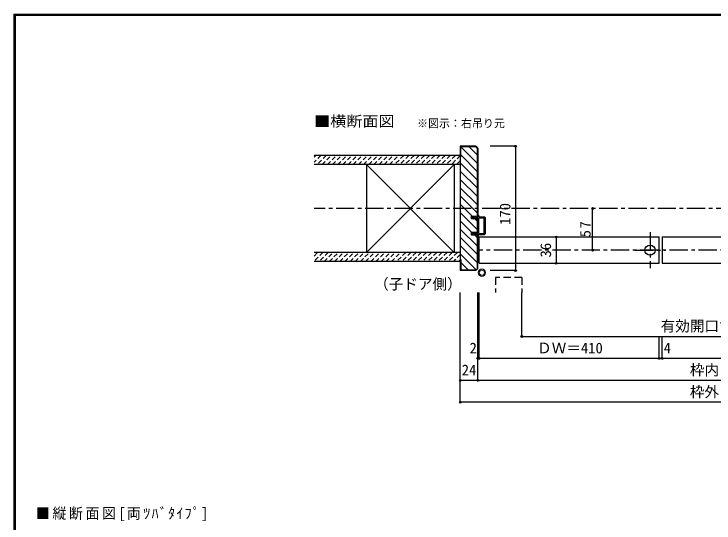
# Model space of a CAD drawing. Units: millimetres at full size, sheet at 1:5; details may follow other scales. Extents: x -973 to 977, y -718 to 696.
# Drawn here: x -973 to -16, y 0 to 696 of the extents above; entities that cross this region are included whole.
import ezdxf
from ezdxf.enums import TextEntityAlignment as Align

# ---------------------------------------------------------------- set-up
doc = ezdxf.new("R2010")
doc.units = ezdxf.units.MM
doc.header["$LTSCALE"] = 5
doc.header["$PDMODE"] = 32
doc.header["$PDSIZE"] = 2.5
for name, pattern in [('CHAIN1', [8, 5, -1, 1, -1]), ('DASHED1', [1.8, 1.2, -0.6]), ('DASHED2', [3, 2, -1])]:
    doc.linetypes.add(name, pattern=pattern)
for name, color, linetype in [('0-0_補助線', 7, 'Continuous'), ('0-1_通り芯', 4, 'CHAIN1'), ('0-2_柱', 3, 'Continuous'), ('0-3_仕上', 7, 'Continuous'), ('0-4_枠', 3, 'Continuous'), ('0-6_扉', 6, 'Continuous'), ('0-A_文字', 7, 'Continuous'), ('0-B_寸法', 4, 'Continuous'), ('0-C_ﾊｯﾁ', 4, 'DASHED1'), ('F-1_通り芯', 6, 'Continuous')]:
    doc.layers.add(name, color=color, linetype=linetype)
doc.layers.add('0-7_金物', color=7, linetype='Continuous', lineweight=18)
doc.styles.add('ＭＳ ゴシック', font='')
doc.styles.get('ＭＳ ゴシック').set_extended_font_data('MS Gothic')

# ---------------------------------------------------------------- blocks, each defined once
blk = doc.blocks.new('01')
at = {"layer": '0-0_補助線'}
for p, q in [((-14.5, 0.346), (-14.5, -0.449)), ((-14.3, 0.346), (-14.3, -0.449)), ((-12.045, -0.049), (-14.178, 0.444)), ((-12, 0.146), (-14.133, 0.639)), ((-11.475, 5.146), (-12.298, 4.504)), ((-12.175, 4.146), (-11.475, 4.146)), ((-12.045, -0.049), (-11.993, 0.145)), ((-11.475, 0.146), (-12, 0.146)), ((-11.475, 7.146), (-11.475, 5.146)), ((-11.475, 4.146), (-11.475, 0.146)), ((-10.68, 7.55), (-9.257, 6.508)), ((-9.375, 6.146), (-10.075, 6.146)), ((-10.075, 3.146), (-10.075, 6.146)), ((-10.075, 3.146), (-9.252, 2.504)), ((-9.375, 2.146), (-10.075, 2.146)), ((-10.075, 0.146), (-10.075, 2.146)), ((-10.075, 0.146), (10.075, 0.146)), ((10.075, 3.146), (9.252, 2.504)), ((10.68, 7.55), (9.257, 6.508)), ((9.375, 6.146), (10.075, 6.146)), ((9.375, 2.146), (10.075, 2.146)), ((10.075, 3.146), (10.075, 6.146)), ((10.075, 0.146), (10.075, 2.146)), ((11.475, 7.146), (11.475, 5.146)), ((11.475, 5.146), (12.298, 4.504)), ((12.175, 4.146), (11.475, 4.146)), ((11.475, 4.146), (11.475, 0.146)), ((11.475, 0.146), (12, 0.146)), ((12.045, -0.049), (11.993, 0.145)), ((12, 0.146), (14.133, 0.639)), ((12.045, -0.049), (14.178, 0.444)), ((14.3, 0.346), (14.3, -0.449)), ((14.5, 0.346), (14.5, -0.449)), ((-14.265, -0.741), (-12.235, -1.196)), ((-14.222, -0.546), (-12.191, -1.001)), ((-12, -1.488), (-12, -8.854)), ((-11.8, -1.488), (-11.8, -8.854)), ((-10.6, -1.554), (-10.6, -8.154)), ((-10.3, -1.254), (10.3, -1.254)), ((-10.3, -8.454), (10.3, -8.454)), ((10.6, -1.554), (10.6, -8.154)), ((11.8, -1.488), (11.8, -8.854)), ((12, -1.488), (12, -8.854)), ((14.222, -0.546), (12.191, -1.001)), ((14.265, -0.741), (12.235, -1.196)), ((-11, -9.654), (11, -9.654)), ((11, -9.854), (-11, -9.854))]:
    blk.add_line(p, q, dxfattribs=at)
for centre, radius, start, end in [((-14.2, 0.346), 0.3, 77.00048, 180), ((-14.2, 0.346), 0.1, 77.00048, 180), ((-12.175, 4.346), 0.2, 127.96957, 270), ((-10.975, 7.146), 0.5, 53.78053, 180), ((-9.375, 6.346), 0.2, 270, 53.78053), ((-9.375, 2.346), 0.2, 270, 52.03043), ((9.375, 6.346), 0.2, 126.21947, 270), ((9.375, 2.346), 0.2, 127.96957, 270), ((10.975, 7.146), 0.5, 0, 126.21947), ((12.175, 4.346), 0.2, 270, 52.03043), ((14.2, 0.346), 0.3, 0, 102.99952), ((14.2, 0.346), 0.1, 0, 102.99952), ((-14.2, -0.449), 0.3, 180, 257.3929), ((-14.2, -0.449), 0.1, 180, 257.3929), ((-12.3, -1.488), 0.3, 0, 76.0718), ((-12.3, -1.488), 0.5, 0, 76.0718), ((-11, -8.854), 1, 180, 270), ((-11, -8.854), 0.8, 180, 270), ((-10.3, -1.554), 0.3, 90, 180), ((-10.3, -8.154), 0.3, 180, 270), ((10.3, -1.554), 0.3, 0, 90), ((10.3, -8.154), 0.3, 270, 0), ((11, -8.854), 1, 270, 0), ((11, -8.854), 0.8, 270, 0), ((12.3, -1.488), 0.5, 103.9282, 180), ((12.3, -1.488), 0.3, 103.9282, 180), ((14.2, -0.449), 0.1, 282.6071, 0), ((14.2, -0.449), 0.3, 282.6071, 0)]:
    blk.add_arc(centre, radius, start, end, dxfattribs=at)

msp = doc.modelspace()

# ---------------------------------------------------------------- linework, layer by layer
at = {"layer": '0-1_通り芯'}
for p, q in [((572.153, 430), (-562.847, 430)), ((348.153, 373), (-338.847, 373))]:
    msp.add_line(p, q, dxfattribs=at)
at = {"layer": '0-1_通り芯', "color": 7}
for p, q in [((-103.384, 397.796), (-103.384, 348.563)), ((-123.919, 373), (-82.133, 373))]:
    msp.add_line(p, q, dxfattribs=at)
at = {"layer": '0-1_通り芯', "color": 7, "linetype": 'Continuous'}
msp.add_circle((-103.384, 373), 7, dxfattribs=at)
at = {"layer": '0-2_柱', "color": 7}
for p, q in [((-491.347, 370), (-371.347, 490)), ((-371.347, 370), (-491.347, 490))]:
    msp.add_line(p, q, dxfattribs=at)
at = {"layer": '0-2_柱'}
for p, q in [((-491.347, 490), (-491.347, 370)), ((-371.347, 490), (-371.347, 370))]:
    msp.add_line(p, q, dxfattribs=at)
at = {"layer": '0-3_仕上', "color": 2}
for p, q in [((-362.847, 502.5), (-562.847, 502.5)), ((-362.847, 490), (-562.847, 490)), ((-362.847, 370), (-562.847, 370)), ((-362.847, 357.5), (-562.847, 357.5))]:
    msp.add_line(p, q, dxfattribs=at)
at = {"layer": '0-4_枠'}
for p, q in [((-341.675, 515), (-362.847, 515)), ((-362.847, 515), (-362.847, 345)), ((-362.347, 514.5), (-341.883, 514.5)), ((-362.347, 500), (-362.347, 514.5)), ((-341.883, 514.5), (-339.347, 511.964)), ((-341.675, 515), (-338.847, 512.172)), ((-339.347, 419.5), (-339.347, 511.964)), ((-338.847, 512.172), (-338.847, 419.5)), ((-362.347, 500), (-362.847, 500)), ((-347.347, 419.5), (-338.847, 419.5)), ((-347.347, 415.8), (-347.347, 419.5)), ((-338.847, 415.8), (-347.347, 415.8)), ((-339.347, 397.2), (-339.347, 415.8)), ((-338.847, 397.2), (-338.847, 415.8)), ((-338.847, 397.2), (-347.347, 397.2)), ((-347.347, 393.5), (-347.347, 397.2)), ((-338.847, 393.5), (-347.347, 393.5)), ((-339.347, 348.036), (-339.347, 393.5)), ((-338.847, 347.828), (-338.847, 393.5)), ((-362.347, 360), (-362.847, 360)), ((-362.347, 360), (-362.347, 345.5)), ((-341.675, 345), (-362.847, 345)), ((-341.882, 345.5), (-362.347, 345.5)), ((-341.882, 345.5), (-339.347, 348.036)), ((-341.675, 345), (-338.847, 347.828))]:
    msp.add_line(p, q, dxfattribs=at)
at = {"layer": '0-6_扉'}
for p, q in [((-336.847, 391), (-90.884, 391)), ((-336.847, 355), (-336.847, 391)), ((-90.884, 355), (-90.884, 391)), ((-86.884, 391), (119.635, 391)), ((-86.884, 391), (-86.884, 355)), ((-336.847, 355), (-90.884, 355)), ((-86.884, 355), (119.635, 355))]:
    msp.add_line(p, q, dxfattribs=at)
at = {"layer": '0-6_扉', "linetype": 'DASHED2'}
for p, q in [((-314.852, 335.724), (-314.852, 315)), ((-278.852, 335.724), (-314.852, 335.724)), ((-278.852, 335.724), (-278.852, 315))]:
    msp.add_line(p, q, dxfattribs=at)
at = {"layer": '0-7_金物'}
for radius in [5, 3.5]:
    msp.add_circle((-333.383, 342.172), radius, dxfattribs=at)
at = {"layer": '0-B_寸法'}
for p, q in [((-287.425, 515), (-321.947, 515)), ((-287.425, 515), (-287.425, 345)), ((-181.837, 373), (-181.837, 430)), ((-231.837, 391), (-231.837, 355)), ((-287.425, 345), (-321.947, 345)), ((-362.847, 165), (-362.847, 315)), ((-338.847, 195), (-338.847, 315)), ((-336.847, 225), (-336.847, 315)), ((-278.852, 255), (-278.852, 315)), ((-278.852, 255), (288.158, 255)), ((-90.884, 225), (-90.884, 255)), ((-86.884, 225), (-86.884, 255)), ((348.153, 225), (-338.847, 225)), ((372.153, 195), (-362.847, 195)), ((372.153, 165), (-362.847, 165))]:
    msp.add_line(p, q, dxfattribs=at)
at = {"layer": '0-B_寸法', "color": 7}
for p in [(-287.425, 515), (-181.837, 430), (-231.837, 391), (-181.837, 373), (-231.837, 355), (-287.425, 345), (-278.852, 255), (-338.847, 225), (-336.847, 225), (-90.884, 225), (-86.884, 225), (-362.847, 195), (-338.847, 195), (-362.847, 165)]:
    msp.add_point(p, dxfattribs=at)
at = {"layer": '0-C_ﾊｯﾁ', "linetype": 'Continuous'}
for p, q in [((-362.847, 514.98), (-339.347, 491.48)), ((-351.053, 514.5), (-339.347, 502.794)), ((-362.347, 503.167), (-339.347, 480.166)), ((-362.847, 492.353), (-339.347, 468.853)), ((-362.847, 481.039), (-339.347, 457.539)), ((-362.847, 469.725), (-339.347, 446.225)), ((-362.847, 458.412), (-339.347, 434.912)), ((-362.847, 447.098), (-339.347, 423.598)), ((-362.847, 435.784), (-346.563, 419.5)), ((-362.847, 424.47), (-339.347, 400.97)), ((-362.847, 413.157), (-346.89, 397.2)), ((-342.863, 415.8), (-339.347, 412.284)), ((-362.847, 401.843), (-339.347, 378.343)), ((-343.19, 393.5), (-339.347, 389.657)), ((-362.847, 390.529), (-339.347, 367.029)), ((-362.847, 379.216), (-339.347, 355.716)), ((-362.847, 367.902), (-341.164, 346.219)), ((-362.347, 356.088), (-351.759, 345.5))]:
    msp.add_line(p, q, dxfattribs=at)
at = {"layer": '0-C_ﾊｯﾁ'}
for p, q in [((-553.444, 502.5), (-562.847, 493.097)), ((-562.847, 500.168), (-560.515, 502.5)), ((-546.373, 502.5), (-558.873, 490)), ((-551.802, 490), (-539.302, 502.5)), ((-544.731, 490), (-532.231, 502.5)), ((-537.66, 490), (-525.16, 502.5)), ((-530.589, 490), (-518.089, 502.5)), ((-523.518, 490), (-511.018, 502.5)), ((-516.447, 490), (-503.947, 502.5)), ((-509.376, 490), (-496.876, 502.5)), ((-502.305, 490), (-489.805, 502.5)), ((-495.234, 490), (-482.734, 502.5)), ((-488.162, 490), (-475.662, 502.5)), ((-481.091, 490), (-468.591, 502.5)), ((-474.02, 490), (-461.52, 502.5)), ((-466.949, 490), (-454.449, 502.5)), ((-459.878, 490), (-447.378, 502.5)), ((-440.307, 502.5), (-452.807, 490)), ((-433.236, 502.5), (-445.736, 490)), ((-426.165, 502.5), (-438.665, 490)), ((-419.094, 502.5), (-431.594, 490)), ((-412.023, 502.5), (-424.523, 490)), ((-404.952, 502.5), (-417.452, 490)), ((-397.881, 502.5), (-410.381, 490)), ((-390.81, 502.5), (-403.31, 490)), ((-383.739, 502.5), (-396.239, 490)), ((-376.668, 502.5), (-389.168, 490)), ((-369.596, 502.5), (-382.096, 490)), ((-362.847, 502.178), (-375.025, 490)), ((-362.847, 495.107), (-367.954, 490)), ((-550.736, 370), (-562.847, 357.889)), ((-562.847, 364.96), (-557.807, 370)), ((-543.665, 370), (-556.165, 357.5)), ((-549.094, 357.5), (-536.594, 370)), ((-542.023, 357.5), (-529.523, 370)), ((-534.952, 357.5), (-522.452, 370)), ((-527.881, 357.5), (-515.381, 370)), ((-520.81, 357.5), (-508.31, 370)), ((-513.739, 357.5), (-501.239, 370)), ((-506.668, 357.5), (-494.168, 370)), ((-499.596, 357.5), (-487.096, 370)), ((-492.525, 357.5), (-480.025, 370)), ((-485.454, 357.5), (-472.954, 370)), ((-478.383, 357.5), (-465.883, 370)), ((-471.312, 357.5), (-458.812, 370)), ((-464.241, 357.5), (-451.741, 370)), ((-457.17, 357.5), (-444.67, 370)), ((-437.599, 370), (-450.099, 357.5)), ((-430.528, 370), (-443.028, 357.5)), ((-423.457, 370), (-435.957, 357.5)), ((-416.386, 370), (-428.886, 357.5)), ((-409.315, 370), (-421.815, 357.5)), ((-402.244, 370), (-414.744, 357.5)), ((-395.173, 370), (-407.673, 357.5)), ((-388.101, 370), (-400.601, 357.5)), ((-381.03, 370), (-393.53, 357.5)), ((-373.959, 370), (-386.459, 357.5)), ((-366.888, 370), (-379.388, 357.5)), ((-362.847, 366.97), (-372.317, 357.5)), ((-362.847, 359.899), (-365.246, 357.5))]:
    msp.add_line(p, q, dxfattribs=at)
at = {"layer": 'F-1_通り芯'}
for p, q in [((-973.347, 695.833), (-973.347, -700.833)), ((-973.347, 695.833), (976.653, 695.833)), ((-973.347, 695), (976.653, 695)), ((-973.347, 694.167), (976.653, 694.167)), ((-972.514, 695.833), (-972.514, -700.833)), ((-971.68, 695.833), (-971.68, -700.833))]:
    msp.add_line(p, q, dxfattribs=at)

# ---------------------------------------------------------------- block references
at = {"layer": '0-7_金物', "rotation": 90}
msp.add_blockref('01', (-338.701, 406.5), dxfattribs=at)

# ---------------------------------------------------------------- texts
at = {"layer": '0-A_文字', "style": 'ＭＳ ゴシック', "width": 1.1}
msp.add_text('■横断面図', height=14.66, dxfattribs=at).set_placement((-562.847, 537.5), align=Align.BOTTOM_LEFT)
at = {"layer": '0-A_文字', "style": 'ＭＳ ゴシック'}
for s, height, p in [('※図示：右吊り元', 11, (-421.99, 537.5)), ('（子ドア側）', 14.66, (-480.847, 315))]:
    msp.add_text(s, height=height, dxfattribs=at).set_placement(p, align=Align.BOTTOM_LEFT)
at = {"layer": '0-A_文字', "insert": (-943.333, 2.5), "char_height": 14.66, "attachment_point": 7, "style": 'ＭＳ ゴシック'}
msp.add_mtext('\\T1.19;\\W0.95;■縦断面図[両ﾂﾊﾞﾀｲﾌﾟ]', dxfattribs=at)
at = {"layer": '0-B_寸法', "color": 7, "style": 'ＭＳ ゴシック'}
for s, p in [('170', (-289.925, 407.5)), ('36', (-234.337, 363))]:
    msp.add_text(s, height=14.66, rotation=90, dxfattribs=at).set_placement(p, align=Align.BOTTOM_LEFT)
for s, p in [('有効開口寸法＝1,021', (-88.847, 257.5)), ('2', (-350.169, 227.5)), ('ＤＷ＝410', (-257.865, 227.5)), ('4', (-84.65, 227.5)), ('24', (-360.847, 197.5)), ('枠内＝1,141', (-48.847, 197.5)), ('枠外＝1,189', (-48.847, 167.5))]:
    msp.add_text(s, height=14.66, dxfattribs=at).set_placement(p, align=Align.BOTTOM_LEFT)
at = {"layer": '0-B_寸法', "color": 7, "insert": (-184.337, 390.875), "char_height": 14.66, "attachment_point": 7, "rotation": 90, "style": 'ＭＳ ゴシック'}
msp.add_mtext('\\T1.27;\\W0.95;57', dxfattribs=at)

doc.saveas('drawing.dxf')
